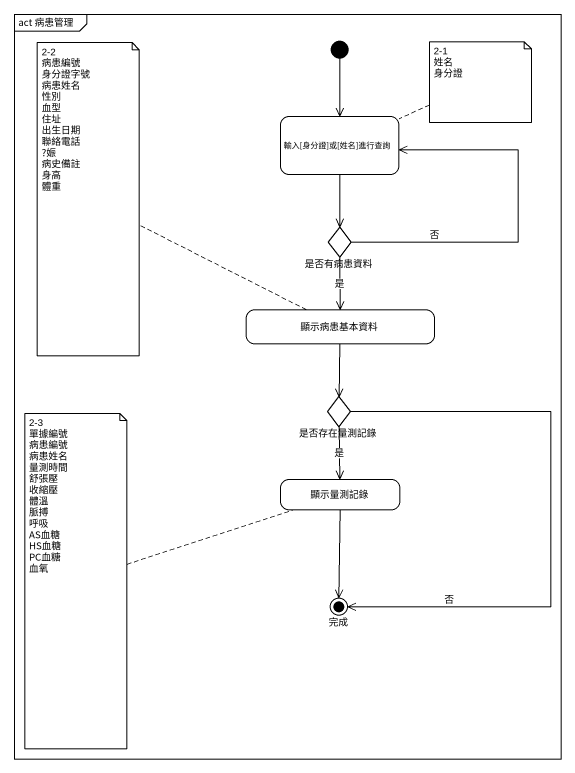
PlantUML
@startuml
mainframe act 病患管理
hide empty description
state "輸入[身分證]或[姓名]進行查詢" as 輸入_身分證_或_姓名_進行查詢
state 是否有病患資料 <<choice>>
state 顯示病患基本資料
state 是否存在量測記錄 <<choice>>
state 顯示量測記錄
state 完成 <<end>>
[*] --> 輸入_身分證_或_姓名_進行查詢
輸入_身分證_或_姓名_進行查詢 --> 是否有病患資料
是否有病患資料 -up-> 輸入_身分證_或_姓名_進行查詢 : 否
是否有病患資料 --> 顯示病患基本資料 : 是
顯示病患基本資料 --> 是否存在量測記錄
是否存在量測記錄 --> 顯示量測記錄 : 是
是否存在量測記錄 --> 完成 : 否
顯示量測記錄 --> 完成
note left of 顯示病患基本資料
  2-2
  病患編號
  身分證字號
  病患姓名
  性別
  血型
  住址
  出生日期
  聯絡電話
  ?娠
  病史備註
  身高
  體重
end note
note right of 輸入_身分證_或_姓名_進行查詢
  2-1
  姓名
  身分證
end note
note left of 顯示量測記錄
  2-3
  單據編號
  病患編號
  病患姓名
  量測時間
  舒張壓
  收縮壓
  體溫
  脈搏
  呼吸
  AS血糖
  HS血糖
  PC血糖
  血氧
end note
@enduml
